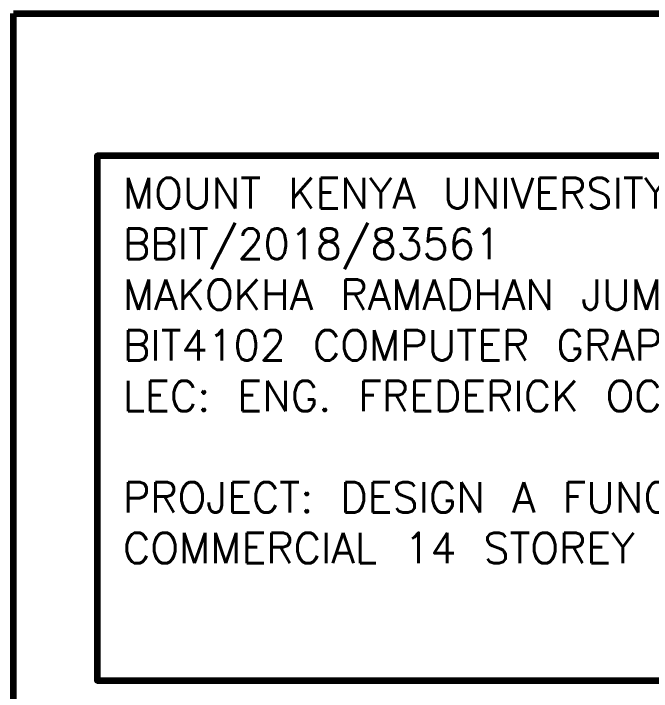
# Model space of a CAD drawing. Header units: inches. Extents: x 10416 to 14183, y 3009 to 10486.
# Drawn here: x 10416 to 12514, y 8256 to 10486 of the extents above; entities that cross this region are included whole.
import ezdxf

# ---------------------------------------------------------------- set-up
doc = ezdxf.new("R2010")
doc.units = ezdxf.units.IN
doc.header["$MEASUREMENT"] = 0
doc.layers.add('Office furniture', color=18, linetype='Continuous', lineweight=200)
doc.styles.add('WORKING', font='txt.shx', dxfattribs={"height": 5})

msp = doc.modelspace()

# ---------------------------------------------------------------- linework, layer by layer
at = {"layer": 'Office furniture', "color": 7, "lineweight": 211, "ltscale": 45}
msp.add_lwpolyline([(10416.14, 10486.34), (14183.24, 10486.34), (14183.24, 3009.29), (10416.14, 3009.29)], close=True, dxfattribs=at)
at = {"layer": 'Office furniture', "color": 7, "ltscale": 45}
msp.add_lwpolyline([(13902.31, 10018.09), (10691.19, 10018.09), (10691.19, 8292), (13902.31, 8292)], close=True, dxfattribs=at)

# ---------------------------------------------------------------- texts
at = {"layer": 'Office furniture', "color": 7, "ltscale": 45, "insert": (10775.85, 9945.5), "char_height": 100.03, "attachment_point": 1, "style": 'WORKING'}
msp.add_mtext_dynamic_manual_height_columns('MOUNT KENYA UNIVERSITY ^JBBIT/2018/83561^JMAKOKHA RAMADHAN JUMA ^JBIT4102 COMPUTER GRAPHICS^JLEC: ENG. FREDERICK OCHIENG^J^JPROJECT: DESIGN A FUNCTIONAL COMMERCIAL 14 STOREY BUILDING ', width=3113.3455, gutter_width=25, heights=[0], dxfattribs=at)

doc.saveas('drawing.dxf')
